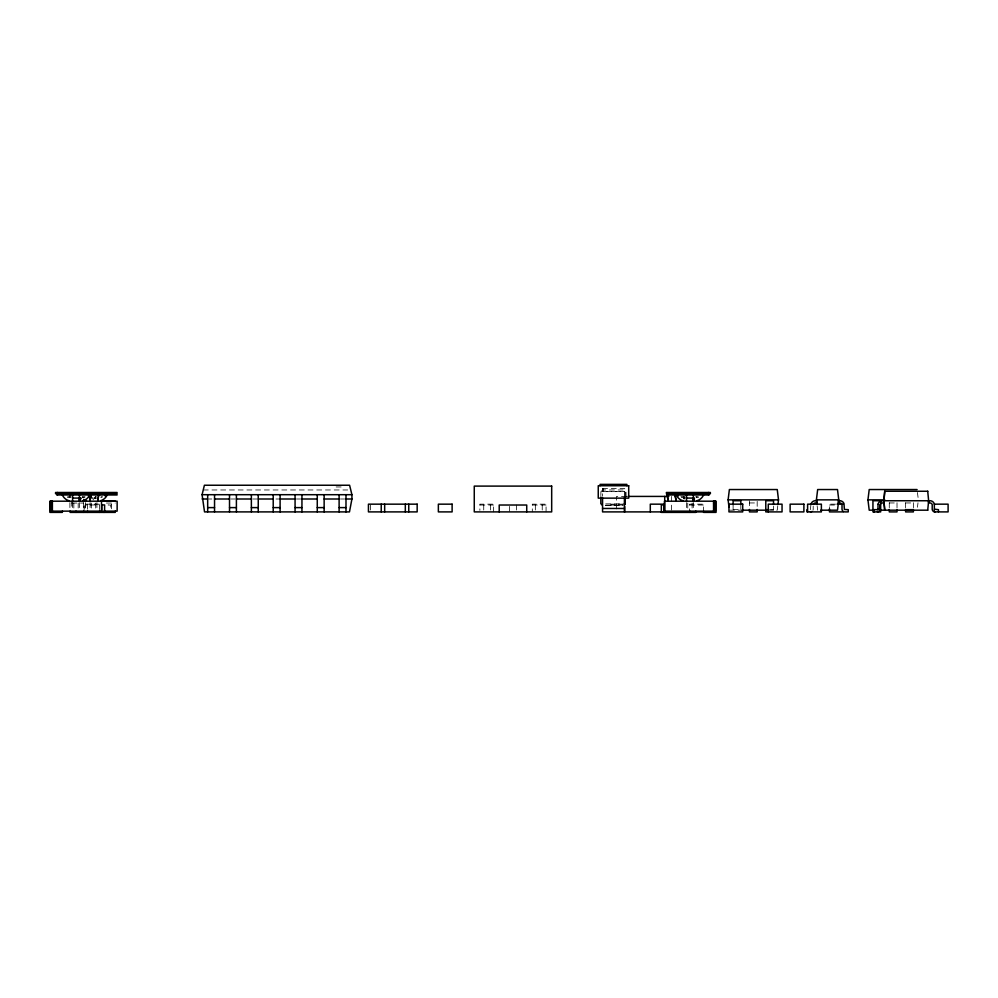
<?xml version="1.0" encoding="UTF-8"?>
<svg xmlns="http://www.w3.org/2000/svg" width="998" height="998" viewBox="0 0 998 998"><rect width="100%" height="100%" fill="white"/><g stroke="black" fill="none" stroke-linecap="round" stroke-linejoin="round"><path stroke-width="0.75" stroke-dasharray="4.99 3.74" d="M777.791 505.761L777.255 510.178L769.533 510.178M917.449 507.234L917.998 502.805M69.523 497.678L69.935 496.555M683.443 497.678L683.855 496.555M94.199 498.701L95.571 496.218M94.885 498.701L96.257 496.218M810.326 509.666L810.962 504.314M336.126 486.962L342.214 486.962M203.243 489.968L347.653 489.968M602.555 491.64L624.399 491.64M626.482 496.418L616.539 496.418L616.539 510.352M67.677 496.705L71.045 496.705M85.042 496.705L82.41 496.705L83.695 497.94M101.085 496.705L102.545 496.705M680.898 496.705L684.965 496.705M695.793 496.705L698.263 496.705M67.415 497.353L71.132 497.353M82.522 497.353L84.917 497.353M100.773 497.353L102.108 497.353M681.335 497.353L685.052 497.353M696.442 497.353L698.525 497.353M683.68 497.94L685.139 497.94M93.513 498.077L96.781 498.077M683.63 498.077L685.314 498.077M683.368 498.451L684.578 498.451M209.044 499L211.801 499M230.9 499L235.017 499M252.744 499L256.873 499M275.972 499L278.716 499M296.443 499L300.573 499M340.48 499L344.609 499M683.755 498.9L684.778 498.9M749.448 502.955L757.183 502.955M889.28 502.955L897.015 502.955M905.623 502.955L913.37 502.955M71.756 503.054L83.57 503.054M106.412 503.054L115.269 503.054M605.699 503.878L624.411 503.878M99.313 504.165L84.069 504.165L84.069 511.899M623.201 504.165L610.963 504.165L610.963 507.258M835.576 504.165L829.463 504.165L829.463 511.038M479.876 505.025L493.636 505.025M532.308 505.025L546.068 505.025M610.963 505.025L623.201 505.025M689.63 505.025L703.39 505.025M829.463 505.025L835.576 505.025M605.474 505.188L622.952 505.188M605.474 505.387L622.952 505.387M733.106 509.666L740.84 509.666M770.431 509.666L773.525 509.666M729.376 510.178L741.739 510.178M92.153 497.466L93.513 499.948M696.192 496.904L696.417 497.678M82.273 496.904L82.497 497.678M917.449 492.488L918.172 498.389M817.125 505.761L817.661 510.178M913.37 502.73L913.37 507.895M905.623 502.73L905.623 507.895M897.015 502.73L897.015 507.895M889.28 502.73L889.28 507.895M813.195 506.186L813.195 509.192A2.794 2.794 0 0 1 812.958 510.24M773.525 506.186L773.525 510.24M757.183 501.37L757.183 507.895M749.448 500.722L749.448 507.895M740.84 504.314L740.84 510.24M733.106 504.314L733.106 511.899M703.39 511.899L703.39 504.165L689.63 504.165L689.63 511.899M693.348 502.605L693.348 508.294M692.101 503.054L692.101 509.267M687.759 503.054L687.759 509.267M686.512 502.605L686.512 508.294M671.592 496.418L671.592 511.899M626.12 497.179L625.995 490.317L624.436 488.446L602.33 488.471L600.971 490.317L600.833 495.594M625.259 497.141L625.259 491.478A2.545 2.545 0 0 0 625.197 490.891L624.399 489.956L602.555 489.956L601.757 490.891A2.545 2.545 0 0 0 601.694 491.478L601.694 494.571M624.399 496.231L624.399 491.478L602.555 491.465L602.493 488.459L602.555 496.231M603.191 488.446L603.191 491.478M546.068 511.899L546.068 504.165L532.308 504.165L532.308 511.899M542.226 505.025L542.226 511.899M535.34 505.025L535.34 510.527M516.415 505.025L516.415 510.527M509.529 506.398L509.529 511.899M493.636 511.899L493.636 504.165L479.876 504.165L479.876 510.352M490.604 505.025L490.604 510.527M483.731 505.025L483.731 510.527M370.62 505.025L370.62 510.352M111.601 508.805L111.601 504.165L108.158 504.165L108.158 505.025L110.741 505.025L110.741 509.541M99.426 509.579L99.426 504.926L84.93 505.025L84.93 511.038M96.931 502.605L96.931 508.294M95.696 496.218L95.696 498.701M95.696 503.054L95.696 509.267M91.342 503.054L91.342 509.267M90.094 502.605L90.094 508.294M87.512 504.165L87.612 509.579M85.429 502.605L85.429 508.294M83.57 502.593L83.57 509.579M79.428 502.605L79.428 508.294M78.181 503.054L78.181 509.267M73.84 503.054L73.84 509.267M72.592 502.605L72.592 508.294M71.756 501.196L71.756 509.579M69.897 502.605L69.897 508.294"/><path stroke-width="1.5" d="M877.442 511.899A2.794 2.794 0 0 0 880.236 509.192L880.236 504.676A2.345 2.345 0 0 1 882.506 502.955L883.854 502.955L884.702 491.253L927.778 491.253M884.702 510.178L883.841 500.722L884.764 491.253M927.716 510.178L928.639 500.722L927.716 491.253M877.379 509.666L878.015 509.092M625.247 504.402L625.259 497.141M729.014 507.234L728.116 499.861L729.376 489.544L777.255 489.544L778.515 499.861L777.978 504.289M816.938 504.289L816.401 499.861L817.661 489.544L837.497 489.544L838.757 499.861L837.497 510.178L820.718 510.178M873.849 510.178L869.208 510.178L867.948 499.861L869.208 489.544L917.087 489.544M351.92 499L349.475 511.899L204.528 511.899L202.083 494.696L204.403 485.24L349.599 485.24L351.92 494.696L351.92 499L345.994 499M90.818 494.971L89.683 501.196L91.105 494.971M810.962 504.314L811.187 503.616A4.578 4.578 0 0 1 814.954 500.746L816.801 500.722L816.801 502.955L815.453 502.955A2.345 2.345 0 0 0 813.27 504.439M878.003 504.314L878.252 503.616A4.578 4.578 0 0 1 882.007 500.746L930.448 500.746A4.578 4.578 0 0 1 934.215 503.616L934.452 504.314M105.177 496.006L105.651 495.257M117.14 492.488L55.564 492.488L55.564 493.736L117.14 493.736M666.302 492.488L710.376 492.488L710.376 493.736L709.129 493.736M666.302 493.736L708.505 493.736M202.083 494.696L351.92 494.696M117.14 494.971L56.811 494.971L57.435 492.488L57.435 494.971M667.113 493.736L667.113 494.971L709.129 494.971L708.505 492.488L708.505 494.971M628.016 496.418L668.847 496.418M79.428 497.94L80.801 497.94M72.742 498.077L80.626 498.077M686.661 498.077L694.546 498.077M79.428 498.451L80.713 498.451M79.428 498.9L80.613 498.9M202.083 499L207.671 499M214.545 499L229.515 499M236.401 499L251.371 499M258.245 499L273.215 499M280.101 499L295.071 499M301.945 499L317.264 499M324.138 499L339.108 499M79.428 499.274L80.501 499.274M693.348 499.274L694.421 499.274M79.428 499.561L80.389 499.561M693.348 499.561L694.309 499.561M79.428 499.898L80.389 499.898M693.348 499.773L694.196 499.773M728.116 499.861L778.515 499.861M816.401 499.861L838.757 499.861M867.948 499.861L884.752 499.861M52.383 503.054L51.148 503.054L51.148 511.138M713.558 503.054L714.793 503.054L714.793 511.138M837.11 504.165L843.223 504.165M664.132 504.926L661.337 504.926L661.337 512.386L695.831 512.386L695.831 511.138M207.671 507.608L214.545 507.608M229.515 507.608L236.401 507.608M251.371 507.608L258.245 507.608M273.215 507.608L280.101 507.608M295.071 507.608L301.945 507.608M317.264 507.608L324.138 507.608M339.108 507.608L345.994 507.608M602.555 508.469L624.399 508.469M765.79 509.666L768.884 509.666M872.938 509.666L880.673 509.666M905.623 509.666L913.37 509.666M934.465 509.192L938.457 509.666L938.444 511.899M741.739 510.178L766.439 510.178M880.024 510.178L927.778 510.178M104.94 511.138L117.14 511.138L117.14 501.196L50.524 501.196L50.524 511.138L101.808 511.138L101.808 504.926L104.603 504.926L104.603 512.386M664.132 511.138L715.416 511.138L715.416 501.196L664.443 501.196L664.443 511.138M84.069 511.899L87.512 511.899M97.841 511.899L111.601 511.899M671.592 511.899L602.555 511.899L602.555 497.752M694.209 511.899L703.39 511.899M843.223 511.899L829.463 511.899L829.463 508.805M934.34 511.899L948.1 511.899L948.1 504.165L934.34 504.165L934.34 510.352M602.33 505.337L601.757 504.452M89.433 495.806L91.479 497.877M88.423 496.006L90.456 498.077M677.792 495.257L678.266 496.006M675.122 494.971L676.257 501.196L674.835 494.971M667.325 494.971L668.173 501.196L667.113 494.971M883.916 500.722L884.764 510.178M928.602 500.722L928.602 502.955L929.961 502.955A2.345 2.345 0 0 1 932.219 504.676L932.207 509.192A2.794 2.794 0 0 0 935.014 511.899M913.37 509.454L913.37 511.899L905.623 511.899L905.623 509.454M897.015 509.454L897.015 511.899L889.28 511.899L889.28 509.454M880.673 502.343L880.673 500.746L872.938 500.722L872.938 511.899L880.673 511.899L880.673 503.441M880.248 504.676L880.248 509.192M878.015 504.314L878.003 509.092M807.607 511.899L807.607 504.165L821.379 504.165L821.379 511.899L806.958 511.899L806.958 509.666M773.525 504.439L773.525 500.722L765.79 500.722L765.79 511.899L782.045 511.899L782.045 504.165L768.285 504.165L768.285 511.899M757.183 509.454L757.183 511.899L749.448 511.899L749.448 509.454M740.84 504.439L740.84 500.722L733.106 500.722L733.106 504.439M713.558 511.138L713.558 501.196L714.793 500.884L716.04 501.196L716.04 512.386L703.602 512.386L703.602 511.138M693.348 494.422L693.348 501.196M689.93 511.138L689.93 512.386M686.512 494.422L686.512 501.196M664.718 496.418L664.718 511.899M664.057 511.899L664.057 504.165L650.297 504.165L650.297 511.899M626.881 485.739L626.881 484.379L600.085 484.379L600.085 485.739M624.736 506.522L624.736 511.899M624.399 497.752L624.399 511.899M600.833 496.979L600.833 503.915M526.732 511.899L526.732 505.025L499.212 505.025L499.212 511.899M408.756 504.165L408.756 511.899M405.313 504.165L405.313 511.899M384.667 504.165L384.667 511.899M381.224 504.165L381.224 511.899M345.994 494.696L345.994 511.899M339.108 494.696L339.108 511.899M324.138 494.696L324.138 511.899M317.264 494.696L317.264 511.899M301.945 494.696L301.945 511.899M295.071 494.696L295.071 511.899M280.101 494.696L280.101 511.899M273.215 494.696L273.215 511.899M258.245 494.696L258.245 511.899M251.371 494.696L251.371 511.899M236.401 494.696L236.401 511.899M229.515 494.696L229.515 511.899M214.545 494.696L214.545 511.899M207.671 494.696L207.671 511.899M115.269 501.196L103.468 501.196M115.269 511.138L115.269 512.386L70.11 512.386L70.11 511.138M103.468 511.138L103.468 512.386M101.497 501.196L101.497 511.138M99.625 493.736L99.625 494.971M99.426 511.138L99.426 512.386M90.094 496.717L90.094 500.996M87.612 511.138L87.612 512.386M83.57 511.138L83.57 512.386M79.428 494.422L79.428 501.196M76.01 511.138L76.01 512.386M72.592 494.422L72.592 501.196M69.897 493.736L69.897 494.971M62.338 511.138L62.338 512.386L49.9 512.386L49.9 501.196L51.148 500.884L52.383 501.196L52.383 511.138M811.773 511.537A2.794 2.794 0 0 1 810.401 511.899M68.987 500.759A10.579 10.579 0 0 1 62.338 494.971A2.495 2.495 0 0 0 62.026 494.459M89.995 494.459A2.495 2.495 0 0 0 89.683 494.971A10.579 10.579 0 0 1 83.034 500.759M107.497 494.459A2.495 2.495 0 0 0 107.198 494.971A10.579 10.579 0 0 1 100.549 500.759M86.489 500.759A10.579 10.579 0 0 1 83.745 499.499M696.953 500.759A10.579 10.579 0 0 0 703.602 494.971A2.495 2.495 0 0 1 703.914 494.459M675.945 494.459A2.495 2.495 0 0 1 676.257 494.971A10.579 10.579 0 0 0 682.894 500.759M98.827 493.736L97.767 501.196L98.827 493.736M628.703 485.739L598.251 485.739L598.251 498.139L628.703 498.139L628.703 485.739M551.682 486.101L474.262 486.101L474.262 511.899L551.682 511.899L551.682 486.101M839.817 500.722L838.407 500.722L838.407 502.955L839.755 502.955A2.345 2.345 0 0 1 842.013 504.676L842.013 509.192A2.794 2.794 0 0 0 844.807 511.899L848.25 511.899L848.25 509.666L844.37 509.454L844.009 503.616A4.578 4.578 0 0 0 840.254 500.746L839.817 500.722M417.164 504.165L368.437 504.165L368.437 511.899L417.164 511.899L417.164 504.165M452.119 504.165L438.359 504.165L438.359 511.899L452.119 511.899L452.119 504.165M742.712 504.165L728.952 504.165L728.952 511.899L742.712 511.899L742.712 504.165M803.889 504.165L790.129 504.165L790.129 511.899L803.889 511.899L803.889 504.165M874.011 511.899L874.011 509.666L874.011 511.899"/></g></svg>
